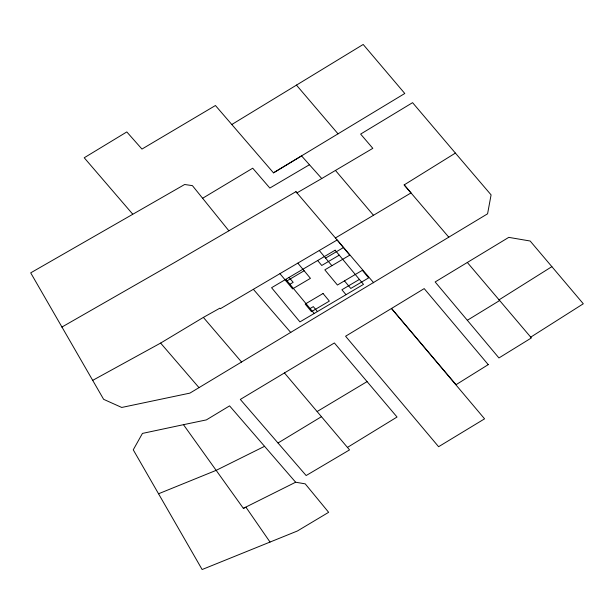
<?xml version="1.0" encoding="UTF-8"?>
<svg xmlns="http://www.w3.org/2000/svg" width="614" height="614" viewBox="0 0 614 614"><rect width="100%" height="100%" fill="white"/><g stroke="black" fill="none" stroke-linecap="round" stroke-linejoin="round"><path stroke-width="0.92" d="M448.78 237.181L404.166 184.906L455.396 153.086L491.085 194.876L487.577 213.81L189.895 393.121L121.733 407.458L103.636 399.33L30.7 272.854L184.653 184.499L192.412 185.635L228.884 230.803M530.726 337.147L583.3 303.776L530.166 241.018L508.776 237.365L435.149 281.956L498.944 357.947L531.394 337.93L467.292 262.424M551.879 266.653L499.052 299.839L499.642 300.53L467.346 320.278M347.455 447.406L397.035 417.029L334.377 342.965L240.32 399.43L306.148 475.543L349.543 449.893L284.443 372.928M231.854 124.488L363.189 44.469L404.787 93.481L273.476 172.841L215.437 105.516L141.964 149.072L126.806 131.933L84.225 157.767L132.678 214.117M278.088 442.955L321.521 416.645M273.476 172.841L301.566 155.902L321.751 178.536L372.821 148.335L360.633 134.09L412.577 102.661L455.396 153.086M202.612 198.268L252.73 168.205L269.838 188.045L309.448 164.736M92.66 380.381L160.622 343.08L203.364 317.407L219.881 308.167L220.349 308.727L337.147 239.974L349.742 255.148L324.829 269.853L337.431 285.026L362.344 270.321L368.638 277.904L350.778 288.45L344.477 280.867M317.177 411.495L367.072 381.609M335.428 237.956L411.027 192.911L404.166 184.906M286.293 281.296L304.153 270.751M325.581 258.103L343.449 247.557M289.923 284.259L293.17 282.34L289.064 277.398M339.243 255.148L321.751 265.471L317.645 260.528M310.078 308.543L313.332 306.624L317.43 311.567M359.397 279.424L341.906 289.754L346.012 294.697M321.751 178.536L296.953 192.88L295.925 191.675L174.491 262.554L61.853 327.093M295.633 482.228L243.344 508.331L183.471 424.681L142.44 433.415L133.253 449.816L202.129 569.531L297.406 530.987L328.643 512.314L305.212 483.847L295.633 482.228L229.575 405.877L206.358 419.899L183.471 424.681M264.573 446.309L216.197 470.339L158.55 493.771M243.344 508.331L245.976 507.241L270.022 542.055M253.421 289.394L290.821 332.55M160.622 343.08L199.02 387.664M203.364 317.407L241.609 362.083M296.409 85.054L338.038 133.844M295.925 191.675L373.703 282.801M335.505 170.492L373.481 215.284M319.288 250.512L331.882 265.685M297.851 263.168L310.446 278.342L292.586 288.887L279.992 273.714M285.817 279.316L314.184 313.485M488.237 364.639L456.033 384.694L391.494 308.474L345.582 336.234L438.603 446.708L484.576 418.832L391.494 308.474L424.19 288.611L488.237 364.639M335.137 250.205L271.572 287.72L299.939 321.889L363.503 284.374L335.137 250.205M323.048 293.515L305.189 304.06L311.482 311.643L329.35 301.106L323.048 293.515"/></g></svg>
